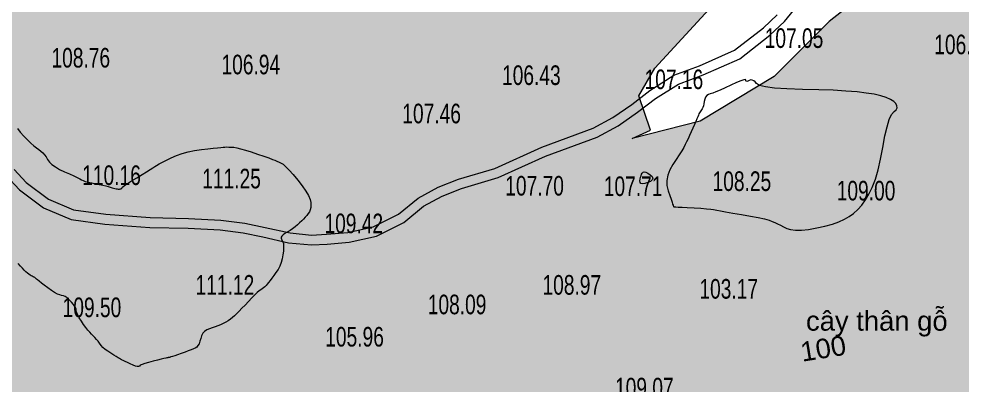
# Model space of a CAD drawing. Header units: metres. Extents: x 431726 to 434411, y 2469261 to 2472412.
# Drawn here: x 432992.8 to 433185.2, y 2470874.2 to 2470948.9 of the extents above; entities that cross this region are included whole.
import ezdxf
from ezdxf.enums import TextEntityAlignment as Align

# ---------------------------------------------------------------- set-up
doc = ezdxf.new("R2010")
doc.units = ezdxf.units.M
doc.header["$MEASUREMENT"] = 0
for name, color, linetype, lineweight in [('1', 8, 'Continuous', 18), ('CAO DO', 8, 'Continuous', 18), ('duong be tong-ks', 8, 'Continuous', 18), ('MH_DongMuc', 8, 'Continuous', 18), ('MH_DongMuc_Con', 8, 'Continuous', 18), ('ranh gioi thuc vat-ks', 8, 'RAO_T_VAT', 18), ('thuc vat-ks', 8, 'Continuous', 18)]:
    doc.layers.add(name, color=color, linetype=linetype, lineweight=lineweight)
doc.styles.add('ks_ten cong trinh', font='VNARIAL.TTF')
doc.styles.get("Standard").update_dxf_attribs({"font": 'arial.ttf'})
doc.linetypes.add('RAO_T_VAT', pattern='A,0,[133,ltypeshp.shx,S=0.34,R=0,X=-0.17,Y=0],-2,[133,ltypeshp.shx,S=0.08,R=0,X=0,Y=0],-1.5,[133,ltypeshp.shx,S=0.08,R=0,X=0,Y=0],-1.5,[133,ltypeshp.shx,S=0.08,R=0,X=0,Y=0],-2', length=7)

msp = doc.modelspace()

# ---------------------------------------------------------------- hatches: boundary and pattern name
at = {"layer": 'thuc vat-ks'}
h = msp.add_hatch(dxfattribs=at)
h.set_pattern_fill('217B', color=8, scale=20, style=0, pattern_type=2)
h.set_pattern_definition([(0, (14.8, 7.6), (0, 20), [0, -20]), (0, (14.76, 7.848), (0, 20), [0, -20]), (0, (14.648, 8.07), (0, 20), [0, -20]), (0, (14.47, 8.248), (0, 20), [0, -20]), (0, (14.248, 8.36), (0, 20), [0, -20]), (0, (14, 8.4), (0, 20), [0, -20]), (0, (13.752, 8.36), (0, 20), [0, -20]), (0, (13.53, 8.248), (0, 20), [0, -20]), (0, (13.352, 8.07), (0, 20), [0, -20]), (0, (13.24, 7.848), (0, 20), [0, -20]), (0, (13.2, 7.6), (0, 20), [0, -20]), (0, (13.24, 7.352), (0, 20), [0, -20]), (0, (13.352, 7.13), (0, 20), [0, -20]), (0, (13.53, 6.952), (0, 20), [0, -20]), (0, (13.752, 6.84), (0, 20), [0, -20]), (0, (14, 6.8), (0, 20), [0, -20]), (0, (14.248, 6.84), (0, 20), [0, -20]), (0, (14.47, 6.952), (0, 20), [0, -20]), (0, (14.648, 7.13), (0, 20), [0, -20]), (0, (14.76, 7.352), (0, 20), [0, -20]), (0, (6.76, 15.352), (0, 20), [0, -20]), (0, (6.648, 15.13), (0, 20), [0, -20]), (0, (6.47, 14.952), (0, 20), [0, -20]), (0, (6.248, 14.84), (0, 20), [0, -20]), (0, (6, 14.8), (0, 20), [0, -20]), (0, (5.752, 14.84), (0, 20), [0, -20]), (0, (5.53, 14.952), (0, 20), [0, -20]), (0, (5.352, 15.13), (0, 20), [0, -20]), (0, (5.24, 15.352), (0, 20), [0, -20]), (0, (5.2, 15.6), (0, 20), [0, -20]), (0, (5.24, 15.848), (0, 20), [0, -20]), (0, (5.352, 16.07), (0, 20), [0, -20]), (0, (5.53, 16.248), (0, 20), [0, -20]), (0, (5.752, 16.36), (0, 20), [0, -20]), (0, (6, 16.4), (0, 20), [0, -20]), (0, (6.248, 16.36), (0, 20), [0, -20]), (0, (6.47, 16.248), (0, 20), [0, -20]), (0, (6.648, 16.07), (0, 20), [0, -20]), (0, (6.76, 15.848), (0, 20), [0, -20]), (0, (6.8, 15.6), (0, 20), [0, -20]), (0, (14, 4), (0, 20), [1.086, -18.914]), (0, (6, 12), (0, 20), [1.086, -18.914]), (90, (14, 4), (-20, 1e-15), [2.8, -17.2]), (90, (6, 12), (-20, 1e-15), [2.8, -17.2])])
h.paths.add_polyline_path([(433010.58, 2470968.47), (432999.97, 2470981.61), (432999.97, 2470988.06), (433010.58, 2470989.21), (433027.19, 2470985.76), (433039.42, 2470980.23), (433052.98, 2470975.42), (433065.61, 2470974.96), (433075.26, 2470980.01), (433085.13, 2470987.35), (433086.51, 2470997.44), (433073.65, 2471008.22), (433050.92, 2471020.15), (433028.18, 2471018.78), (433000.85, 2471014.42), (432985, 2471004.1), (432976.51, 2470990.1), (432972.14, 2470987.12), (432956.53, 2470986.2), (432936.09, 2470994.23), (432918.38, 2471009.44), (432914.25, 2471037.42), (432919.3, 2471053.28), (432920.02, 2471063.41), (432916.76, 2471073), (432905.53, 2471077.89), (432892.3, 2471069.38), (432890.31, 2471056.18), (432891, 2471022.24), (432891, 2471009.03), (432888.1, 2471005.23), (432883.57, 2471003.97), (432869.81, 2471007.95), (432862.02, 2471016.27), (432862.72, 2471037), (432874.64, 2471086.23), (432877.11, 2471109.77), (432880.98, 2471125.58), (432884.33, 2471149.91), (432875.35, 2471169.01), (432859.74, 2471184.21), (432855.13, 2471191.02), (432828.74, 2471158.78), (432752.36, 2471057.55), (432656.19, 2470940.03), (432658.94, 2470930.35), (432677.74, 2470882.5), (432685.86, 2470865.14), (432690.96, 2470855.52), (432694.74, 2470851.18), (432703.43, 2470851.93), (432722.69, 2470868.91), (432743.28, 2470881.74), (432764.13, 2470923.4), (432792.49, 2470940.54), (432813.25, 2470943.45), (432820.88, 2470938.36), (432818.59, 2470905.23), (432825.46, 2470878.49), (432832.33, 2470845.32), (432826.99, 2470819.42), (432824.64, 2470806.48), (432827.83, 2470799.34), (432835.16, 2470794.65), (432838.36, 2470788.83), (432840.71, 2470777.19), (432838.29, 2470754.71), (432839.18, 2470743.01), (432860.39, 2470732.93), (432892.77, 2470720.86), (432905.4, 2470703.6), (432918.69, 2470693.41), (432934.82, 2470688.44), (432952.14, 2470691.75), (432974.44, 2470697.44), (432981.56, 2470705.26), (432991.32, 2470730.73), (432991.56, 2470746.13), (432984.21, 2470760.35), (432970.45, 2470774.57), (432960, 2470792.97), (432946.7, 2470817.54), (432936.04, 2470830.62), (432914.66, 2470842.42), (432908.37, 2470849.3), (432903.28, 2470866.64), (432907.17, 2470886.08), (432917.65, 2470895.65), (432931.72, 2470901.03), (432946.69, 2470903.72), (432959.86, 2470898.04), (432971.24, 2470889.97), (433002.13, 2470849.46), (433026.92, 2470834.13), (433046.29, 2470819.74), (433061.46, 2470821.85), (433093.89, 2470831.24), (433112.1, 2470834.37), (433135.32, 2470811.86), (433163.92, 2470789.08), (433184.54, 2470771.4), (433205.78, 2470756.22), (433213.49, 2470753.51), (433220.99, 2470753.93), (433225.36, 2470760.58), (433224.11, 2470769.32), (433212.03, 2470786.8), (433198.91, 2470811.01), (433201.2, 2470822.66), (433209.32, 2470846.79), (433217.29, 2470855.42), (433236.25, 2470857.3), (433250.83, 2470860.21), (433265.61, 2470868.53), (433278.11, 2470889.12), (433281.27, 2470898.81), (433287.31, 2470909.63), (433298.14, 2470918.37), (433302.52, 2470926.48), (433302.52, 2470935.01), (433296.89, 2470944.58), (433289.81, 2470953.52), (433289.33, 2470960.87), (433295.57, 2470969.41), (433302.96, 2470977.78), (433303.95, 2470985.65), (433293.76, 2470986.14), (433267, 2470976.98), (433241.9, 2470976.98), (433213.56, 2470973.74), (433196.14, 2470971.67), (433177.54, 2470963.71), (433158.06, 2470948.38), (433146.84, 2470937.17), (433131.78, 2470928.03), (433117.9, 2470924.49), (433121.59, 2470926.22), (433119.27, 2470933.18), (433122.5, 2470938.85), (433134.36, 2470951.73), (433154.76, 2470965.86), (433178.08, 2470981.32), (433203.26, 2470985.53), (433255.29, 2470986.89), (433270.59, 2470989.67), (433294.47, 2470996.15), (433309.3, 2470999.62), (433320.89, 2470998), (433371.16, 2470972.91), (433406.11, 2470956.45), (433423.16, 2470948.24), (433434.66, 2470946.4), (433445.55, 2470944.96), (433457.66, 2470946.81), (433463.01, 2470950.91), (433467.73, 2470959.73), (433468.14, 2470975.53), (433459.51, 2470984.76), (433444.52, 2470986.61), (433437.33, 2470989.48), (433429.53, 2470996.04), (433426.82, 2471008.18), (433430.05, 2471018.78), (433430.52, 2471031), (433424.52, 2471042.75), (433406.75, 2471052.43), (433387.11, 2471065.43), (433374.65, 2471064.05), (433358.5, 2471065.66), (433350.2, 2471073.73), (433338.43, 2471075.11), (433322.97, 2471067.5), (433313.74, 2471057.36), (433305.66, 2471043.08), (433298.47, 2471022.26), (433289.24, 2471013.04), (433285.08, 2471011.43), (433274.47, 2471012.58), (433269.39, 2471019.49), (433264.09, 2471028.94), (433259.46, 2471055.49), (433255.31, 2471073.7), (433245.38, 2471076.92), (433224.62, 2471072.32), (433193.85, 2471059.37), (433177.24, 2471045.32), (433152.74, 2471013.23), (433125.75, 2470985.8), (433113.71, 2470971.01), (433090.64, 2470961.79), (433059.95, 2470952.57), (433041.27, 2470951.42), (433023.5, 2470955.11)])

# ---------------------------------------------------------------- linework, layer by layer
at = {"layer": 'duong be tong-ks', "color": 8, "lineweight": 0}
for points in [[(432990.15, 2470917), (432992.95, 2470914.01), (432997.85, 2470910.37), (433003.43, 2470907.99), (433010.32, 2470907.04), (433019.5, 2470906.36), (433027.32, 2470906.18), (433033.82, 2470905.86), (433038.57, 2470905.26), (433042.58, 2470904.41), (433047.78, 2470903.23), (433052.46, 2470902.76), (433055.68, 2470902.95), (433060.17, 2470903.33), (433065.76, 2470904.53), (433071.29, 2470907.34), (433075.34, 2470910.66), (433079.13, 2470912.72), (433083.1, 2470914.28), (433090.56, 2470916.52), (433100.21, 2470920.86), (433110.77, 2470924.77), (433115.02, 2470927.09), (433118.97, 2470929.84), (433122.65, 2470932.66), (433127.3, 2470935.6), (433132.39, 2470937.46), (433139.81, 2470940.76), (433145.97, 2470945.57), (433148.92, 2470948.39), (433155.97, 2470956.99)], [(432991.81, 2470918.15), (432994.29, 2470915.51), (432998.85, 2470912.12), (433003.97, 2470909.93), (433010.53, 2470909.03), (433019.59, 2470908.36), (433027.39, 2470908.18), (433034, 2470907.85), (433038.9, 2470907.23), (433043.01, 2470906.36), (433048.1, 2470905.21), (433052.5, 2470904.77), (433055.54, 2470904.95), (433059.88, 2470905.31), (433065.08, 2470906.43), (433070.19, 2470909.03), (433074.22, 2470912.33), (433078.29, 2470914.53), (433082.44, 2470916.17), (433089.86, 2470918.4), (433099.46, 2470922.71), (433109.94, 2470926.6), (433113.97, 2470928.79), (433117.79, 2470931.45), (433121.51, 2470934.3), (433126.41, 2470937.4), (433131.64, 2470939.32), (433138.77, 2470942.49), (433144.66, 2470947.08), (433147.45, 2470949.75)]]:
    msp.add_lwpolyline(points, dxfattribs=at)
at = {"layer": 'MH_DongMuc', "color": 8, "lineweight": 0, "elevation": 110}
msp.add_lwpolyline([(432992.54, 2470926.53), (432993.09, 2470925.78), (432993.8, 2470924.98), (432994.56, 2470924.21), (432995.25, 2470923.55), (432995.86, 2470923), (432996.4, 2470922.56), (432996.86, 2470922.23), (432997.27, 2470921.93), (432997.65, 2470921.58), (432998.01, 2470921.18), (432998.34, 2470920.73), (432998.65, 2470920.22), (432999.02, 2470919.69), (432999.55, 2470919.18), (433000.24, 2470918.68), (433001.1, 2470918.19), (433002.12, 2470917.71), (433003.14, 2470917.27), (433003.99, 2470916.89), (433004.68, 2470916.56), (433005.2, 2470916.29), (433005.56, 2470916.08), (433005.9, 2470915.9), (433006.35, 2470915.73), (433006.91, 2470915.57), (433007.59, 2470915.42), (433008.38, 2470915.27), (433009.18, 2470915.13), (433009.89, 2470914.99), (433010.5, 2470914.85), (433011.02, 2470914.71), (433011.44, 2470914.57), (433011.8, 2470914.44), (433012.12, 2470914.34), (433012.4, 2470914.26), (433012.64, 2470914.21), (433012.84, 2470914.19), (433013.02, 2470914.18), (433013.18, 2470914.18), (433013.33, 2470914.18), (433013.46, 2470914.2), (433013.57, 2470914.21), (433013.67, 2470914.24), (433013.75, 2470914.28), (433013.81, 2470914.33), (433013.85, 2470914.4), (433013.88, 2470914.47), (433014.01, 2470914.62), (433014.37, 2470914.9), (433014.96, 2470915.3), (433015.78, 2470915.83), (433016.83, 2470916.49), (433017.91, 2470917.16), (433018.82, 2470917.72), (433019.56, 2470918.18), (433020.12, 2470918.53), (433020.51, 2470918.78), (433020.89, 2470919.01), (433021.41, 2470919.29), (433022.09, 2470919.65), (433022.91, 2470920.06), (433023.88, 2470920.54), (433024.96, 2470921.02), (433026.12, 2470921.42), (433027.35, 2470921.76), (433028.65, 2470922.02), (433030.03, 2470922.22), (433031.34, 2470922.36), (433032.44, 2470922.49), (433033.32, 2470922.59), (433033.98, 2470922.66), (433034.43, 2470922.71), (433034.8, 2470922.74), (433035.2, 2470922.76), (433035.64, 2470922.75), (433036.11, 2470922.73), (433036.62, 2470922.69), (433037.24, 2470922.59), (433038.03, 2470922.41), (433039, 2470922.14), (433040.15, 2470921.78), (433041.48, 2470921.32), (433042.76, 2470920.87), (433043.78, 2470920.51), (433044.53, 2470920.23), (433045.03, 2470920.05), (433045.26, 2470919.95), (433045.38, 2470919.89), (433045.54, 2470919.81), (433045.75, 2470919.71), (433046.01, 2470919.6), (433046.31, 2470919.47), (433046.7, 2470919.22), (433047.23, 2470918.74), (433047.9, 2470918.05), (433048.72, 2470917.13), (433049.67, 2470915.98), (433050.6, 2470914.8), (433051.33, 2470913.75), (433051.86, 2470912.84), (433052.2, 2470912.06), (433052.35, 2470911.43), (433052.36, 2470910.88), (433052.32, 2470910.38), (433052.21, 2470909.93), (433052.04, 2470909.52), (433051.81, 2470909.15), (433051.54, 2470908.8), (433051.22, 2470908.44), (433050.87, 2470908.06), (433050.48, 2470907.66), (433050.06, 2470907.25), (433049.6, 2470906.84), (433049.12, 2470906.45), (433048.62, 2470906.08), (433048.1, 2470905.73), (433047.55, 2470905.4), (433047.05, 2470905.09), (433046.68, 2470904.82), (433046.43, 2470904.57), (433046.3, 2470904.35), (433046.29, 2470904.15), (433046.35, 2470903.97), (433046.42, 2470903.8), (433046.49, 2470903.62), (433046.58, 2470903.44), (433046.67, 2470903.27), (433046.75, 2470903.03), (433046.79, 2470902.66), (433046.79, 2470902.16), (433046.74, 2470901.52), (433046.66, 2470900.76), (433046.52, 2470899.95), (433046.31, 2470899.18), (433046.02, 2470898.45), (433045.66, 2470897.76), (433045.22, 2470897.11), (433044.78, 2470896.52), (433044.38, 2470895.99), (433044.02, 2470895.53), (433043.71, 2470895.13), (433043.45, 2470894.79), (433043.21, 2470894.5), (433042.96, 2470894.24), (433042.7, 2470894.01), (433042.43, 2470893.81), (433042.16, 2470893.63), (433041.83, 2470893.41), (433041.42, 2470893.06), (433040.91, 2470892.58), (433040.31, 2470891.98), (433039.62, 2470891.25), (433038.92, 2470890.5), (433038.29, 2470889.84), (433037.72, 2470889.25), (433037.22, 2470888.75), (433036.79, 2470888.33), (433036.38, 2470887.96), (433035.94, 2470887.61), (433035.48, 2470887.3), (433034.99, 2470887.01), (433034.47, 2470886.74), (433033.93, 2470886.49), (433033.38, 2470886.26), (433032.82, 2470886.05), (433032.25, 2470885.85), (433031.67, 2470885.66), (433031.12, 2470885.44), (433030.67, 2470885.13), (433030.32, 2470884.73), (433030.05, 2470884.24), (433029.88, 2470883.67), (433029.73, 2470883.1), (433029.54, 2470882.62), (433029.32, 2470882.23), (433029.06, 2470881.93), (433028.75, 2470881.72), (433028.38, 2470881.55), (433027.92, 2470881.35), (433027.35, 2470881.13), (433026.68, 2470880.88), (433025.92, 2470880.61), (433025.18, 2470880.36), (433024.58, 2470880.15), (433024.13, 2470880), (433023.82, 2470879.9), (433023.66, 2470879.85), (433023.57, 2470879.83), (433023.5, 2470879.81), (433023.44, 2470879.8), (433023.39, 2470879.79), (433023.35, 2470879.78), (433023.31, 2470879.77), (433023.26, 2470879.77), (433023.18, 2470879.75), (433023.09, 2470879.74), (433022.98, 2470879.72), (433022.78, 2470879.68), (433022.39, 2470879.59), (433021.83, 2470879.46), (433021.08, 2470879.28), (433020.16, 2470879.05), (433019.24, 2470878.81), (433018.5, 2470878.59), (433017.94, 2470878.39), (433017.56, 2470878.21), (433017.37, 2470878.06), (433017.21, 2470877.96), (433016.95, 2470877.95), (433016.58, 2470878.03), (433016.1, 2470878.21), (433015.52, 2470878.48), (433014.94, 2470878.77), (433014.45, 2470879.01), (433014.05, 2470879.2), (433013.76, 2470879.35), (433013.55, 2470879.46), (433013.35, 2470879.57), (433013.05, 2470879.74), (433012.65, 2470879.98), (433012.15, 2470880.29), (433011.55, 2470880.65), (433010.95, 2470881.06), (433010.41, 2470881.46), (433009.94, 2470881.87), (433009.55, 2470882.28), (433009.23, 2470882.69), (433008.94, 2470883.1), (433008.63, 2470883.49), (433008.31, 2470883.86), (433007.98, 2470884.22), (433007.63, 2470884.57), (433007.26, 2470884.95), (433006.87, 2470885.4), (433006.45, 2470885.94), (433006.01, 2470886.55), (433005.54, 2470887.24), (433005.11, 2470887.91), (433004.8, 2470888.47), (433004.59, 2470888.91), (433004.48, 2470889.23), (433004.49, 2470889.44), (433004.5, 2470889.63), (433004.41, 2470889.89), (433004.21, 2470890.23), (433003.91, 2470890.64), (433003.52, 2470891.12), (433003.08, 2470891.59), (433002.66, 2470891.96), (433002.26, 2470892.23), (433001.88, 2470892.4), (433001.52, 2470892.48), (433001.13, 2470892.56), (433000.65, 2470892.75), (433000.09, 2470893.06), (432999.44, 2470893.48), (432998.7, 2470894.01), (432997.98, 2470894.55), (432997.39, 2470895), (432996.93, 2470895.37), (432996.59, 2470895.64), (432996.38, 2470895.81), (432996.24, 2470895.94), (432996.13, 2470896.04), (432996.02, 2470896.11), (432995.94, 2470896.17), (432995.87, 2470896.2), (432995.8, 2470896.23), (432995.68, 2470896.28), (432995.52, 2470896.37), (432995.32, 2470896.48), (432995.09, 2470896.61), (432994.82, 2470896.78), (432994.53, 2470897.01), (432994.23, 2470897.29), (432993.9, 2470897.62), (432993.55, 2470898), (432993.15, 2470898.45), (432992.65, 2470898.96)], dxfattribs=at)
at = {"layer": 'MH_DongMuc_Con', "color": 8, "lineweight": 0, "elevation": 108}
for points in [[(433140.97, 2470936.52), (433140.63, 2470936.47), (433140.02, 2470936.26), (433139.15, 2470935.89), (433138.02, 2470935.36), (433136.84, 2470934.81), (433135.83, 2470934.35), (433134.98, 2470934), (433134.31, 2470933.75), (433133.8, 2470933.61), (433133.42, 2470933.47), (433133.1, 2470933.25), (433132.85, 2470932.94), (433132.67, 2470932.54), (433132.57, 2470932.05), (433132.49, 2470931.56), (433132.4, 2470931.14), (433132.29, 2470930.79), (433132.16, 2470930.52), (433132.02, 2470930.31), (433131.88, 2470930.14), (433131.74, 2470929.94), (433131.62, 2470929.73), (433131.5, 2470929.5), (433131.39, 2470929.25), (433131.26, 2470928.93), (433131.08, 2470928.51), (433130.85, 2470927.99), (433130.58, 2470927.35), (433130.26, 2470926.61), (433129.92, 2470925.83), (433129.59, 2470925.11), (433129.28, 2470924.44), (433128.99, 2470923.83), (433128.71, 2470923.26), (433128.39, 2470922.66), (433127.98, 2470921.95), (433127.47, 2470921.14), (433126.87, 2470920.21), (433126.18, 2470919.17), (433125.55, 2470918.08), (433125.14, 2470917), (433124.95, 2470915.93), (433124.98, 2470914.87), (433125.23, 2470913.82), (433125.55, 2470912.87), (433125.81, 2470912.1), (433126.01, 2470911.52), (433126.14, 2470911.12), (433126.21, 2470910.9), (433126.25, 2470910.79), (433126.28, 2470910.7), (433126.31, 2470910.63), (433126.33, 2470910.59), (433126.35, 2470910.56), (433126.37, 2470910.55), (433126.39, 2470910.54), (433126.41, 2470910.54), (433126.43, 2470910.54), (433126.44, 2470910.54), (433126.47, 2470910.54), (433126.49, 2470910.55), (433126.52, 2470910.55), (433126.55, 2470910.54), (433126.58, 2470910.54), (433126.77, 2470910.53), (433127.26, 2470910.5), (433128.05, 2470910.45), (433129.13, 2470910.4), (433130.52, 2470910.32), (433131.92, 2470910.24), (433133.05, 2470910.17), (433133.9, 2470910.09), (433134.49, 2470910.02), (433134.8, 2470909.94), (433135.15, 2470909.85), (433135.87, 2470909.7), (433136.95, 2470909.51), (433138.4, 2470909.27), (433140.21, 2470908.97), (433142.05, 2470908.67), (433143.6, 2470908.37), (433144.85, 2470908.09), (433145.8, 2470907.83), (433146.45, 2470907.58), (433146.98, 2470907.33), (433147.54, 2470907.06), (433148.13, 2470906.78), (433148.75, 2470906.47), (433149.41, 2470906.15), (433150.2, 2470905.89), (433151.2, 2470905.77), (433152.43, 2470905.78), (433153.87, 2470905.94), (433155.52, 2470906.23), (433157.2, 2470906.61), (433158.71, 2470907.04), (433160.04, 2470907.5), (433161.19, 2470908.01), (433162.17, 2470908.56), (433163.05, 2470909.2), (433163.89, 2470909.98), (433164.69, 2470910.89), (433165.45, 2470911.94), (433166.18, 2470913.13), (433166.86, 2470914.52), (433167.48, 2470916.17), (433168.04, 2470918.07), (433168.55, 2470920.24), (433168.99, 2470922.66), (433169.42, 2470925), (433169.86, 2470926.9), (433170.32, 2470928.36), (433170.8, 2470929.39), (433171.3, 2470929.98), (433171.7, 2470930.36), (433171.9, 2470930.76), (433171.89, 2470931.17), (433171.67, 2470931.6), (433171.25, 2470932.04), (433170.6, 2470932.47), (433169.71, 2470932.86), (433168.59, 2470933.21), (433167.23, 2470933.51), (433165.63, 2470933.77), (433163.74, 2470933.99), (433161.49, 2470934.18), (433158.89, 2470934.33), (433155.93, 2470934.44), (433152.62, 2470934.52), (433149.45, 2470934.62), (433146.93, 2470934.78), (433145.05, 2470935.02), (433143.82, 2470935.32), (433143.23, 2470935.7), (433142.96, 2470936.05), (433142.68, 2470936.29), (433142.38, 2470936.42), (433142.07, 2470936.43), (433141.75, 2470936.33), (433141.46, 2470936.21), (433141.25, 2470936.15), (433141.11, 2470936.17), (433141.04, 2470936.25), (433141.05, 2470936.41), (433140.97, 2470936.52)], [(433120.11, 2470917.62), (433120.36, 2470917.68), (433120.68, 2470917.6), (433121.07, 2470917.41), (433121.54, 2470917.08), (433121.93, 2470916.71), (433122.08, 2470916.36), (433121.98, 2470916.04), (433121.65, 2470915.74), (433121.07, 2470915.48), (433120.45, 2470915.29), (433119.98, 2470915.23), (433119.66, 2470915.3), (433119.49, 2470915.5), (433119.47, 2470915.83), (433119.53, 2470916.21), (433119.61, 2470916.57), (433119.7, 2470916.89), (433119.81, 2470917.18), (433119.94, 2470917.44), (433120.11, 2470917.62)]]:
    msp.add_lwpolyline(points, dxfattribs=at)
at = {"layer": 'ranh gioi thuc vat-ks', "color": 8, "lineweight": 0, "ltscale": 3}
msp.add_lwpolyline([(433196.14, 2470971.67), (433177.54, 2470963.71), (433158.06, 2470948.38), (433146.84, 2470937.17), (433131.78, 2470928.03), (433117.9, 2470924.49), (433121.59, 2470926.22), (433119.27, 2470933.18), (433122.5, 2470938.85), (433134.36, 2470951.73), (433154.76, 2470965.86), (433178.08, 2470981.32), (433203.26, 2470985.53)], dxfattribs=at)

# ---------------------------------------------------------------- texts
at = {"layer": '1', "color": 8, "linetype": 'Continuous', "style": 'ks_ten cong trinh'}
msp.add_text('c©y th©n gç', height=4, dxfattribs=at).set_placement((433167.78, 2470885.27), align=Align.CENTER)
at = {"layer": 'CAO DO', "color": 8, "lineweight": 0, "width": 0.7}
for s, p in [('107.05', (433144.91, 2470942.97, 107.05)), ('106.51', (433179.5, 2470941.68, 106.51)), ('108.76', (432999.44, 2470938.97, 108.76)), ('106.94', (433034.12, 2470937.59, 106.94)), ('106.43', (433091.34, 2470935.41, 106.43)), ('107.16', (433120.41, 2470934.56, 107.16)), ('107.46', (433071, 2470927.59, 107.46)), ('110.16', (433005.72, 2470915, 110.16)), ('111.25', (433030.19, 2470914.31, 111.25)), ('108.25', (433134.28, 2470913.78, 108.25)), ('107.70', (433092, 2470912.84, 107.7)), ('107.71', (433112.09, 2470912.75, 107.71)), ('109.00', (433159.6, 2470911.85, 109)), ('109.42', (433055.12, 2470905.16, 109.42)), ('111.12', (433028.84, 2470892.62, 111.12)), ('108.97', (433099.59, 2470892.62, 108.97)), ('103.17', (433131.59, 2470891.81, 103.17)), ('108.09', (433076.19, 2470888.62, 108.09)), ('109.50', (433001.72, 2470888.03, 109.5)), ('105.96', (433055.28, 2470882.03, 105.96)), ('109.07', (433114.38, 2470871.66, 109.07))]:
    msp.add_text(s, height=4, dxfattribs=at).set_placement(p)
at = {"layer": 'MH_DongMuc', "color": 8, "lineweight": 0}
msp.add_text('100', height=4, rotation=9.1422, dxfattribs=at).set_placement((433156.84, 2470881.64, 100), align=Align.MIDDLE)

doc.saveas('drawing.dxf')
